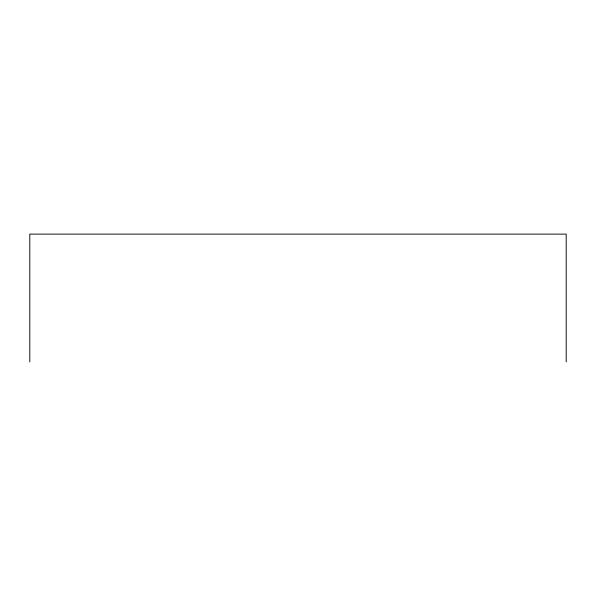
<?xml version="1.0" encoding="UTF-8"?>
<svg xmlns="http://www.w3.org/2000/svg" width="596" height="596" viewBox="0 0 596 596"><rect width="100%" height="100%" fill="white"/><g stroke="black" fill="none" stroke-linecap="round" stroke-linejoin="round"><path stroke-width="0.89" d="M566.2 361.884L566.2 234.116L29.8 234.116L29.8 361.884"/></g></svg>
